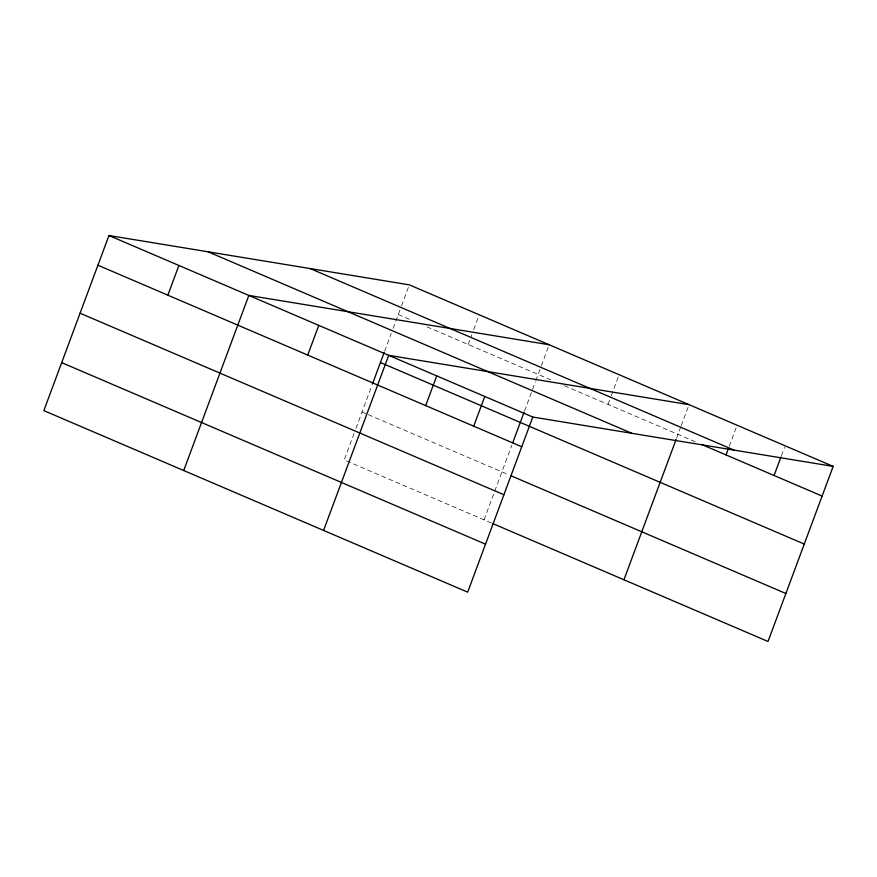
<?xml version="1.0" encoding="UTF-8"?>
<svg xmlns="http://www.w3.org/2000/svg" width="877" height="877" viewBox="0 0 877 877"><rect width="100%" height="100%" fill="white"/><g stroke="black" fill="none" stroke-linecap="round" stroke-linejoin="round"><path stroke-width="0.66" stroke-dasharray="4.38 3.29" d="M354.067 433.435L344.201 459.954L491.558 523.065M355.941 428.382L371.947 385.343M384.652 351.162L391.23 333.49M393.104 328.437L401.041 307.125M401.502 305.887L409.318 284.85M468.208 344.497L471.892 334.597M473.733 329.653L479.248 314.799M484.06 519.853L511.806 445.253M524.523 411.072L535.321 382.032M535.792 380.761L540.901 367.024M541.361 365.786L549.188 344.749M608.068 404.407L610.831 396.974M611.291 395.746L619.118 374.698M676.595 438.138L680.76 426.935M681.221 425.696L689.048 404.659M729.258 446.261L736.165 427.702M781.429 455.7L784.652 447.04M398.279 314.547L410.765 319.897M427 326.847L551.874 380.333M564.36 385.683L695.242 441.745M362.048 411.971L367.035 414.108M368.285 414.646L508.156 474.545"/><path stroke-width="1.32" d="M833.15 466.378L409.318 284.85L108.967 235.518L43.85 410.622L467.682 592.15L532.799 417.046L833.15 466.378L768.033 641.482L492.808 523.602M167.858 295.176L178.897 265.479M183.71 470.532L248.838 295.428L549.188 344.749M307.717 355.075L318.768 325.378M372.418 384.082L384.192 352.433M323.58 530.432L388.697 355.328L689.048 404.659M425.685 405.602L436.735 375.904M473.723 426.178L484.762 396.481M512.749 442.721L524.051 412.333M623.931 579.763L676.123 439.41M726.035 454.933L728.338 448.739M774.073 475.498L780.968 456.939M310.206 268.57L734.038 450.098M701.403 444.376L822.1 496.075M208.09 251.798L631.911 433.326M108.967 235.518L532.799 417.046M380.432 362.53L804.264 544.058M97.928 265.227L521.749 446.755M510.655 475.619L785.88 593.499M80.081 313.21L503.913 494.738M61.697 362.639L485.529 544.168"/></g></svg>
